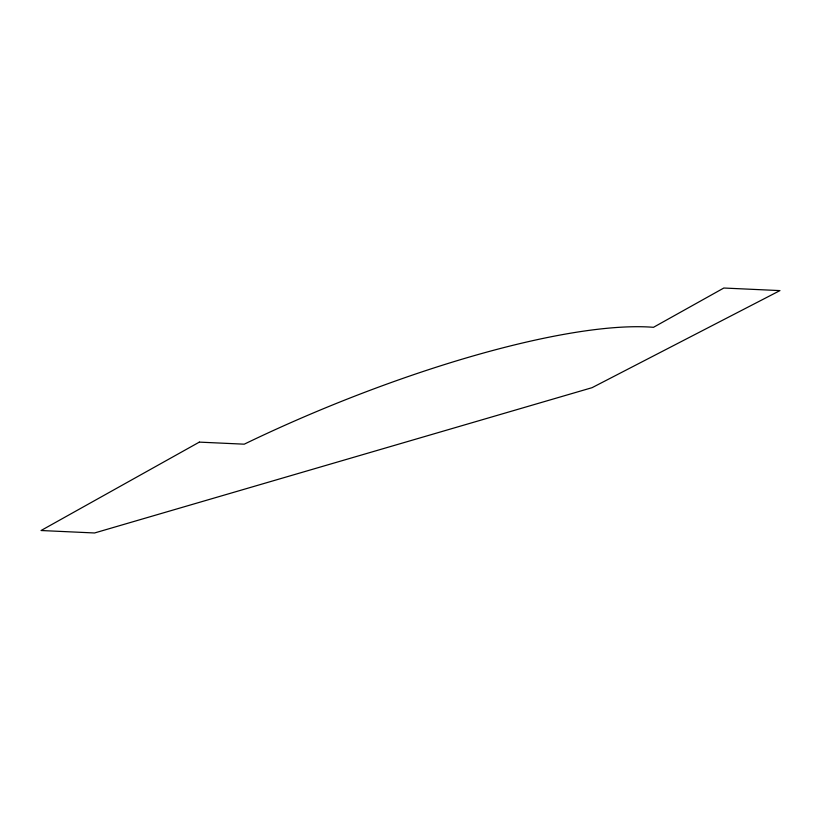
<?xml version="1.0" encoding="UTF-8"?>
<svg xmlns="http://www.w3.org/2000/svg" width="821" height="821" viewBox="0 0 821 821"><rect width="100%" height="100%" fill="white"/><g stroke="black" fill="none" stroke-linecap="round" stroke-linejoin="round"><path stroke-width="1.23" d="M199.329 442.119L41.05 530.52L94.559 532.973L592.064 387.676L779.95 290.603L723.824 288.027L653.475 327.312A365.499 86.564 -22.3 0 0 244.237 444.182L199.329 442.119"/></g></svg>
